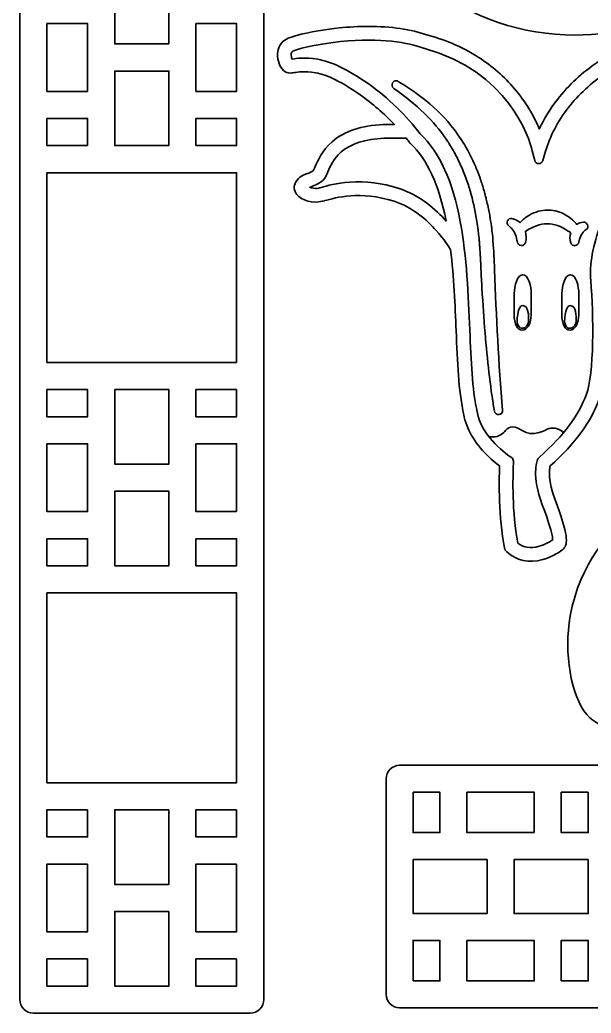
# Model space of a CAD drawing. Header units: millimetres. Extents: x 171 to 478, y -636 to -164.
# Drawn here: x 171.4 to 308.5, y -636.2 to -397.9 of the extents above; entities that cross this region are included whole.
import ezdxf

# ---------------------------------------------------------------- set-up
doc = ezdxf.new("R2010")
doc.units = ezdxf.units.MM
doc.header["$MEASUREMENT"] = 0
doc.layers.add('Calque 1', color=7, linetype='Continuous', lineweight=0)

msp = doc.modelspace()

# ---------------------------------------------------------------- linework, layer by layer
at = {"layer": 'Calque 1', "color": 18, "lineweight": 35, "true_color": 0x000000}
for points, knots in [([(229.89, -330.53), (229.89, -330.55), (229.89, -330.56), (229.89, -330.57), (229.89, -330.58), (229.89, -330.59), (229.89, -330.59), (229.89, -330.59), (229.89, -431.33), (229.89, -431.33), (229.89, -431.33), (229.89, -431.33), (229.89, -431.33), (229.89, -431.33), (229.89, -532.12), (229.89, -532.12), (229.89, -532.14), (229.89, -532.15), (229.89, -532.16), (229.89, -532.17), (229.89, -532.18), (229.89, -532.18), (229.89, -532.18), (229.89, -632.92), (229.89, -632.92), (229.89, -634.72), (228.43, -636.17), (226.64, -636.17), (226.64, -636.17), (174.61, -636.17), (174.61, -636.17), (172.82, -636.17), (171.36, -634.71), (171.36, -632.92), (171.36, -632.92), (171.36, -626.42), (171.36, -626.42), (171.36, -626.42), (171.36, -577.64), (171.36, -577.64), (171.36, -577.64), (171.36, -571.14), (171.36, -571.14), (171.36, -571.14), (171.36, -571.14), (171.36, -571.14), (171.36, -571.14), (171.36, -545.13), (171.36, -545.13), (171.36, -545.13), (171.36, -545.13), (171.36, -545.13), (171.36, -545.13), (171.36, -538.63), (171.36, -538.63), (171.36, -538.63), (171.36, -538.63), (171.36, -538.63), (171.36, -538.63), (171.36, -531.7), (171.36, -531.7), (171.36, -531.69), (171.36, -531.69), (171.36, -531.68), (171.36, -531.68), (171.36, -525.62), (171.36, -525.62), (171.36, -525.62), (171.36, -476.85), (171.36, -476.85), (171.36, -476.85), (171.36, -470.35), (171.36, -470.35), (171.36, -470.35), (171.36, -470.35), (171.36, -470.35), (171.36, -470.35), (171.36, -444.34), (171.36, -444.34), (171.36, -444.34), (171.36, -444.34), (171.36, -444.34), (171.36, -444.34), (171.36, -437.83), (171.36, -437.83), (171.36, -437.83), (171.36, -437.83), (171.36, -437.83), (171.36, -437.83), (171.36, -431.33), (171.36, -431.33), (171.36, -431.33), (171.36, -431.33), (171.36, -431.33), (171.36, -431.33), (171.36, -424.83), (171.36, -424.83), (171.36, -424.83), (171.36, -382.55), (171.36, -382.55), (171.36, -382.55), (171.36, -382.55), (171.36, -382.55), (171.36, -382.55), (171.36, -382.55), (171.36, -382.55), (171.36, -382.55), (171.36, -376.05), (171.36, -376.05), (171.36, -376.05), (171.36, -369.55), (171.36, -369.55), (171.36, -369.55), (171.36, -369.55), (171.36, -369.55), (171.36, -369.55), (171.36, -343.54), (171.36, -343.54), (171.36, -343.54), (171.36, -343.54), (171.36, -343.54), (171.36, -343.54), (171.36, -337.04), (171.36, -337.04), (171.36, -337.04), (171.36, -337.04), (171.36, -337.04), (171.36, -337.04), (171.36, -330.11), (171.36, -330.11), (171.36, -330.1), (171.36, -330.1), (171.36, -330.09), (171.36, -330.09), (171.36, -324.03), (171.36, -324.03), (171.36, -324.03), (171.36, -275.26), (171.36, -275.26), (171.36, -275.26), (171.36, -268.76), (171.36, -268.76), (171.36, -268.76), (171.36, -268.76), (171.36, -268.76), (171.36, -268.76), (171.36, -242.75), (171.36, -242.75), (171.36, -242.75), (171.36, -242.75), (171.36, -242.75), (171.36, -242.75), (171.36, -236.24), (171.36, -236.24), (171.36, -236.24), (171.36, -236.24), (171.36, -236.24), (171.36, -236.24), (171.36, -229.76), (171.36, -229.76), (171.36, -229.75), (171.36, -229.75), (171.36, -229.74), (171.36, -229.74), (171.36, -223.24), (171.36, -223.24), (171.36, -223.24), (171.36, -177.71), (171.36, -177.71), (171.36, -177.71), (177.87, -177.71), (177.87, -177.71), (177.87, -177.71), (177.87, -177.71), (177.87, -177.71), (177.87, -177.71), (223.38, -177.71), (223.38, -177.71), (223.38, -177.71), (223.38, -177.71), (223.38, -177.71), (223.38, -177.71), (229.89, -177.71), (229.89, -177.71), (229.89, -177.71), (229.89, -180.94), (229.89, -180.94), (229.89, -180.95), (229.89, -180.96), (229.89, -180.96), (229.89, -180.96), (229.89, -330.53), (229.89, -330.53)], [0, 0, 0, 0, 1, 1, 1, 2, 2, 2, 3, 3, 3, 4, 4, 4, 5, 5, 5, 6, 6, 6, 7, 7, 7, 8, 8, 8, 9, 9, 9, 10, 10, 10, 11, 11, 11, 12, 12, 12, 13, 13, 13, 14, 14, 14, 15, 15, 15, 16, 16, 16, 17, 17, 17, 18, 18, 18, 19, 19, 19, 20, 20, 20, 21, 21, 21, 22, 22, 22, 23, 23, 23, 24, 24, 24, 25, 25, 25, 26, 26, 26, 27, 27, 27, 28, 28, 28, 29, 29, 29, 30, 30, 30, 31, 31, 31, 32, 32, 32, 33, 33, 33, 34, 34, 34, 35, 35, 35, 36, 36, 36, 37, 37, 37, 38, 38, 38, 39, 39, 39, 40, 40, 40, 41, 41, 41, 42, 42, 42, 43, 43, 43, 44, 44, 44, 45, 45, 45, 46, 46, 46, 47, 47, 47, 48, 48, 48, 49, 49, 49, 50, 50, 50, 51, 51, 51, 52, 52, 52, 53, 53, 53, 54, 54, 54, 55, 55, 55, 56, 56, 56, 57, 57, 57, 58, 58, 58, 59, 59, 59, 60, 60, 60, 61, 61, 61, 62, 62, 62, 63, 63, 63, 64, 64, 64, 64]), ([(365.79, -347.1), (370.8, -347.1), (374.87, -351.17), (374.87, -356.18), (374.87, -363.69), (368.76, -369.8), (361.25, -369.8), (361.25, -369.8), (356.21, -369.8), (356.21, -369.8), (345.81, -389.42), (326.15, -401.57), (304.51, -401.57), (291.86, -401.57), (279.86, -397.46), (269.71, -389.74), (268.48, -390.04), (267.22, -390.22), (265.93, -390.22), (254.67, -390.22), (245.5, -378.01), (245.5, -362.99), (245.5, -360.67), (245.73, -358.39), (246.16, -356.18), (246.16, -356.18), (243.23, -356.18), (243.23, -356.18), (238.23, -356.18), (234.16, -352.11), (234.16, -347.1), (234.16, -340.24), (239.26, -334.57), (245.86, -333.63), (249.08, -302.85), (274.48, -279.01), (304.51, -279.01), (337.05, -279.01), (363.52, -306.5), (363.52, -340.29), (363.52, -342.57), (363.36, -344.84), (363.12, -347.1), (363.12, -347.1), (365.79, -347.1), (365.79, -347.1), (365.79, -347.1), (365.79, -347.1), (365.79, -347.1)], [0, 0, 0, 0, 1, 1, 1, 2, 2, 2, 3, 3, 3, 4, 4, 4, 5, 5, 5, 6, 6, 6, 7, 7, 7, 8, 8, 8, 9, 9, 9, 10, 10, 10, 11, 11, 11, 12, 12, 12, 13, 13, 13, 14, 14, 14, 15, 15, 15, 16, 16, 16, 16]), ([(207.13, -403.69), (207.13, -403.69), (207.13, -385.81), (207.13, -385.81), (207.13, -385.81), (194.12, -385.81), (194.12, -385.81), (194.12, -385.81), (194.12, -403.69), (194.12, -403.69), (194.12, -403.69), (207.13, -403.69), (207.13, -403.69)], [0, 0, 0, 0, 1, 1, 1, 2, 2, 2, 3, 3, 3, 4, 4, 4, 4]), ([(187.62, -415.07), (187.62, -415.07), (187.62, -398.82), (187.62, -398.82), (187.62, -398.82), (177.87, -398.82), (177.87, -398.82), (177.87, -398.82), (177.87, -415.07), (177.87, -415.07), (177.87, -415.07), (187.62, -415.07), (187.62, -415.07)], [0, 0, 0, 0, 1, 1, 1, 2, 2, 2, 3, 3, 3, 4, 4, 4, 4]), ([(223.38, -415.07), (223.38, -415.07), (223.38, -398.82), (223.38, -398.82), (223.38, -398.82), (213.63, -398.82), (213.63, -398.82), (213.63, -398.82), (213.63, -415.07), (213.63, -415.07), (213.63, -415.07), (223.38, -415.07), (223.38, -415.07)], [0, 0, 0, 0, 1, 1, 1, 2, 2, 2, 3, 3, 3, 4, 4, 4, 4]), ([(233.25, -405.49), (233.46, -404.3), (234.09, -403.33), (235.08, -402.69), (236.41, -401.82), (241.72, -400.5), (247.99, -399.86), (250.38, -399.62), (252.74, -399.49), (255, -399.49), (260.43, -399.49), (265.22, -400.19), (269.25, -401.57), (273.99, -402.86), (278.3, -404.8), (282.07, -407.31), (285.28, -409.46), (288.12, -412.04), (290.53, -414.99), (293.21, -418.28), (294.93, -421.5), (296.02, -424.1), (297.17, -421.63), (298.62, -419.25), (300.37, -417), (303.07, -413.53), (306.36, -410.51), (310.14, -408.01), (316.96, -403.51), (324.73, -401.13), (332.62, -401.13), (333.85, -401.13), (335.1, -401.19), (336.32, -401.31), (340.27, -401.32), (344.49, -401.89), (347.89, -402.87), (352.12, -404.1), (354.17, -405.64), (354.17, -407.59), (354.17, -408.13), (354.23, -408.62), (354.29, -409.09), (354.42, -410.1), (354.55, -411.14), (353.8, -411.99), (353.33, -412.52), (352.65, -412.79), (351.8, -412.79), (349.11, -412.79), (335.01, -413.77), (320.88, -433.21), (317.72, -438.91), (315.44, -443.68), (313.94, -447.79), (312.11, -452.77), (311.36, -456.82), (311.64, -460.19), (312.02, -464.79), (312.19, -470.4), (312.1, -475.2), (312.02, -479.65), (311.66, -485.64), (310.41, -488.91), (308.2, -494.69), (304.87, -499.22), (298.58, -505.01), (298.4, -505.82), (298.07, -508.47), (299.81, -513.04), (302.99, -521.42), (302.97, -523.64), (301.82, -524.79), (301.3, -525.31), (299.32, -526.68), (296.85, -527.37), (293.48, -528.3), (290.49, -527.65), (288.19, -525.49), (288.19, -525.49), (288.04, -525.35), (288.04, -525.35), (287.89, -525.21), (287.78, -525.02), (287.74, -524.81), (287.74, -524.81), (287.7, -524.61), (287.7, -524.61), (286.24, -517.14), (286.35, -508.71), (286.49, -504.93), (285.7, -504.34), (284.35, -503.26), (282.96, -501.79), (280.03, -498.71), (278.24, -495.33), (277.79, -492.01), (276.66, -487.03), (276.37, -479.96), (276.06, -472.49), (275.81, -466.42), (275.52, -459.56), (274.74, -453.11), (274.35, -452.44), (273.13, -450.51), (271.23, -448.39), (269.09, -445.98), (265.6, -442.83), (261.17, -441.43), (253.08, -438.88), (247.09, -440.57), (244.53, -441.29), (244.53, -441.29), (244.47, -441.31), (244.47, -441.31), (244.27, -441.36), (244.09, -441.41), (243.93, -441.45), (241.74, -442.03), (238.93, -441.28), (237.8, -439.8), (237.11, -438.9), (237.03, -437.78), (237.59, -436.8), (238.31, -435.54), (239.55, -435.07), (240.45, -434.74), (241.27, -434.43), (241.71, -434.25), (241.94, -433.81), (242.03, -433.66), (242.14, -433.39), (242.26, -433.1), (242.87, -431.66), (243.88, -429.27), (246.32, -427.15), (249.24, -424.61), (253.38, -423.23), (258.62, -423.05), (258.63, -423.05), (258.66, -423.05), (258.67, -423.05), (258.67, -423.05), (261.27, -423.05), (261.27, -423.05), (258.81, -420.45), (255.99, -418), (253.01, -415.89), (248.92, -412.99), (244.95, -411.02), (242.38, -410.63), (239.54, -410.2), (238.12, -410.44), (237.27, -410.58), (236.46, -410.71), (235.23, -410.91), (234.29, -409.69), (233.58, -408.76), (232.98, -407.1), (233.25, -405.49)], [0, 0, 0, 0, 1, 1, 1, 2, 2, 2, 3, 3, 3, 4, 4, 4, 5, 5, 5, 6, 6, 6, 7, 7, 7, 8, 8, 8, 9, 9, 9, 10, 10, 10, 11, 11, 11, 12, 12, 12, 13, 13, 13, 14, 14, 14, 15, 15, 15, 16, 16, 16, 17, 17, 17, 18, 18, 18, 19, 19, 19, 20, 20, 20, 21, 21, 21, 22, 22, 22, 23, 23, 23, 24, 24, 24, 25, 25, 25, 26, 26, 26, 27, 27, 27, 28, 28, 28, 29, 29, 29, 30, 30, 30, 31, 31, 31, 32, 32, 32, 33, 33, 33, 34, 34, 34, 35, 35, 35, 36, 36, 36, 37, 37, 37, 38, 38, 38, 39, 39, 39, 40, 40, 40, 41, 41, 41, 42, 42, 42, 43, 43, 43, 44, 44, 44, 45, 45, 45, 46, 46, 46, 47, 47, 47, 48, 48, 48, 49, 49, 49, 50, 50, 50, 51, 51, 51, 52, 52, 52, 53, 53, 53, 53]), ([(268.27, -404.71), (264.56, -403.44), (258.12, -402.14), (248.33, -403.13), (241.88, -403.79), (237.41, -405.11), (236.88, -405.44), (236.66, -405.58), (236.55, -405.77), (236.5, -406.04), (236.5, -406.04), (236.5, -406.04), (236.5, -406.04), (236.43, -406.47), (236.54, -406.97), (236.7, -407.33), (236.71, -407.33), (236.72, -407.33), (236.74, -407.33), (237.78, -407.16), (239.51, -406.87), (242.88, -407.38), (245.97, -407.85), (250.36, -409.97), (254.92, -413.2), (259.77, -416.65), (264.22, -420.94), (267.45, -425.28), (272.09, -429.68), (275.23, -436.57), (277.05, -446.34), (278.61, -454.72), (279, -464.08), (279.35, -472.33), (279.65, -479.71), (279.94, -486.66), (281.02, -491.35), (281.02, -491.37), (281.02, -491.38), (281.03, -491.4), (281.03, -491.4), (281.04, -491.46), (281.04, -491.46), (281.04, -491.48), (281.04, -491.49), (281.04, -491.51), (281.28, -493.35), (282.22, -496.23), (285.32, -499.5), (287.22, -501.5), (289.05, -502.71), (289.07, -502.72), (289.07, -502.72), (289.36, -502.91), (289.36, -502.91), (289.65, -503.09), (289.82, -503.41), (289.82, -503.75), (289.82, -503.75), (289.82, -504.1), (289.82, -504.1), (289.82, -504.14), (289.82, -504.19), (289.81, -504.39), (289.66, -507.66), (289.46, -515.99), (290.83, -523.42), (292.21, -524.52), (293.9, -524.77), (295.97, -524.2), (297.51, -523.77), (298.73, -523.01), (299.24, -522.65), (299.23, -522.38), (299.18, -521.84), (298.93, -520.85), (298.54, -519.27), (297.8, -517.03), (296.73, -514.21), (294.11, -507.29), (295.46, -503.82), (295.62, -503.44), (295.62, -503.44), (295.67, -503.32), (295.67, -503.32), (295.73, -503.19), (295.81, -503.07), (295.92, -502.98), (295.92, -502.98), (296.02, -502.88), (296.02, -502.88), (302.12, -497.33), (305.29, -493.08), (307.33, -487.74), (309.2, -482.85), (309.06, -468.85), (308.36, -460.46), (308.04, -456.61), (308.85, -452.1), (310.85, -446.66), (312.42, -442.37), (314.78, -437.41), (318.05, -431.52), (318.05, -431.52), (318.07, -431.49), (318.07, -431.49), (318.09, -431.45), (318.11, -431.42), (318.14, -431.39), (318.14, -431.39), (318.16, -431.35), (318.16, -431.35), (321.74, -426.41), (325.64, -422.2), (329.73, -418.84), (333.07, -416.1), (336.57, -413.9), (340.13, -412.32), (345.1, -410.11), (349.03, -409.61), (351.03, -409.51), (351.03, -409.51), (351.03, -409.51), (351.03, -409.51), (350.97, -409.06), (350.9, -408.47), (350.88, -407.8), (350.66, -407.58), (349.76, -406.84), (346.98, -406.04), (343.83, -405.12), (339.92, -404.6), (336.23, -404.6), (336.22, -404.6), (336.2, -404.6), (336.18, -404.6), (336.18, -404.6), (336.12, -404.6), (336.12, -404.6), (336.1, -404.59), (336.09, -404.59), (336.07, -404.59), (327.79, -403.76), (319.23, -405.95), (311.96, -410.76), (308.47, -413.06), (305.45, -415.84), (302.97, -419.02), (300.45, -422.26), (298.62, -425.76), (297.51, -429.43), (297.51, -429.43), (296.84, -431.69), (296.84, -431.69), (296.71, -432.12), (296.32, -432.41), (295.88, -432.41), (295.87, -432.41), (295.86, -432.41), (295.85, -432.41), (295.4, -432.4), (295.02, -432.08), (294.91, -431.65), (294.91, -431.65), (294.34, -429.36), (294.34, -429.36), (293.56, -426.22), (288.66, -410.27), (268.34, -404.73), (268.34, -404.73), (268.27, -404.71), (268.27, -404.71)], [0, 0, 0, 0, 1, 1, 1, 2, 2, 2, 3, 3, 3, 4, 4, 4, 5, 5, 5, 6, 6, 6, 7, 7, 7, 8, 8, 8, 9, 9, 9, 10, 10, 10, 11, 11, 11, 12, 12, 12, 13, 13, 13, 14, 14, 14, 15, 15, 15, 16, 16, 16, 17, 17, 17, 18, 18, 18, 19, 19, 19, 20, 20, 20, 21, 21, 21, 22, 22, 22, 23, 23, 23, 24, 24, 24, 25, 25, 25, 26, 26, 26, 27, 27, 27, 28, 28, 28, 29, 29, 29, 30, 30, 30, 31, 31, 31, 32, 32, 32, 33, 33, 33, 34, 34, 34, 35, 35, 35, 36, 36, 36, 37, 37, 37, 38, 38, 38, 39, 39, 39, 40, 40, 40, 41, 41, 41, 42, 42, 42, 43, 43, 43, 44, 44, 44, 45, 45, 45, 46, 46, 46, 47, 47, 47, 48, 48, 48, 49, 49, 49, 50, 50, 50, 51, 51, 51, 52, 52, 52, 53, 53, 53, 54, 54, 54, 55, 55, 55, 56, 56, 56, 57, 57, 57, 57]), ([(207.13, -428.07), (207.13, -428.07), (207.13, -410.2), (207.13, -410.2), (207.13, -410.2), (194.12, -410.2), (194.12, -410.2), (194.12, -410.2), (194.12, -428.07), (194.12, -428.07), (194.12, -428.07), (207.13, -428.07), (207.13, -428.07)], [0, 0, 0, 0, 1, 1, 1, 2, 2, 2, 3, 3, 3, 4, 4, 4, 4]), ([(261.09, -414.37), (266.67, -418.29), (270.78, -422.28), (273.68, -426.56), (273.68, -426.56), (274.01, -427.05), (274.01, -427.05), (274.15, -427.27), (274.3, -427.5), (274.39, -427.64), (274.39, -427.64), (274.65, -428.07), (274.65, -428.07), (274.81, -428.32), (274.98, -428.6), (275.06, -428.73), (275.06, -428.73), (275.19, -428.96), (275.19, -428.96), (275.47, -429.44), (275.75, -429.94), (276.01, -430.44), (276.34, -431.05), (276.81, -432.04), (277.15, -432.75), (278.9, -436.67), (280.18, -441.06), (280.96, -445.83), (281.06, -446.38), (281.16, -447.14), (281.25, -447.81), (281.25, -447.81), (281.33, -448.38), (281.33, -448.38), (281.37, -448.67), (281.43, -449.26), (281.49, -449.75), (281.49, -449.75), (281.56, -450.35), (281.56, -450.35), (281.59, -450.72), (281.62, -451.1), (281.66, -451.49), (281.68, -451.77), (281.7, -452.06), (281.73, -452.31), (281.85, -454.04), (281.94, -455.92), (282.02, -457.74), (282.1, -459.27), (282.17, -460.85), (282.26, -462.32), (282.71, -469.91), (283.25, -476.49), (283.93, -482.42), (284.28, -485.43), (284.68, -488.65), (285.25, -491.78), (285.34, -492.31), (285.84, -492.67), (286.36, -492.59), (286.9, -492.52), (287.27, -492.04), (287.22, -491.51), (286.19, -480.41), (285.73, -468.98), (285.28, -457.92), (285.28, -457.92), (285.23, -456.82), (285.23, -456.82), (285.16, -454.76), (285.05, -452.34), (284.83, -450.02), (284.83, -450.02), (284.75, -449.29), (284.75, -449.29), (284.69, -448.81), (284.63, -448.27), (284.6, -447.98), (284.51, -447.35), (284.36, -446.25), (284.25, -445.59), (284.2, -445.33), (284.16, -445.07), (284.11, -444.8), (284.02, -444.28), (283.93, -443.74), (283.82, -443.23), (283.82, -443.23), (283.73, -442.84), (283.73, -442.84), (283.62, -442.3), (283.46, -441.56), (283.37, -441.22), (283.33, -441.05), (283.29, -440.88), (283.24, -440.7), (283.12, -440.19), (282.99, -439.66), (282.86, -439.24), (282.62, -438.36), (282.27, -437.27), (281.98, -436.4), (281.98, -436.4), (281.93, -436.24), (281.93, -436.24), (281.85, -436.01), (281.74, -435.72), (281.63, -435.43), (281.53, -435.15), (281.43, -434.88), (281.34, -434.62), (281.23, -434.33), (281.09, -434.01), (280.96, -433.7), (280.87, -433.47), (280.78, -433.25), (280.69, -433.02), (279.12, -429.4), (277.14, -426.11), (274.79, -423.23), (272.84, -420.84), (270.5, -418.58), (267.84, -416.52), (266.17, -415.23), (264.32, -413.98), (262.19, -412.69), (262.02, -412.6), (261.85, -412.55), (261.67, -412.55), (261.34, -412.55), (261.02, -412.71), (260.83, -413), (260.54, -413.45), (260.65, -414.06), (261.09, -414.37)], [0, 0, 0, 0, 1, 1, 1, 2, 2, 2, 3, 3, 3, 4, 4, 4, 5, 5, 5, 6, 6, 6, 7, 7, 7, 8, 8, 8, 9, 9, 9, 10, 10, 10, 11, 11, 11, 12, 12, 12, 13, 13, 13, 14, 14, 14, 15, 15, 15, 16, 16, 16, 17, 17, 17, 18, 18, 18, 19, 19, 19, 20, 20, 20, 21, 21, 21, 22, 22, 22, 23, 23, 23, 24, 24, 24, 25, 25, 25, 26, 26, 26, 27, 27, 27, 28, 28, 28, 29, 29, 29, 30, 30, 30, 31, 31, 31, 32, 32, 32, 33, 33, 33, 34, 34, 34, 35, 35, 35, 36, 36, 36, 37, 37, 37, 38, 38, 38, 39, 39, 39, 40, 40, 40, 41, 41, 41, 42, 42, 42, 43, 43, 43, 44, 44, 44, 45, 45, 45, 45]), ([(187.62, -428.07), (187.62, -428.07), (187.62, -421.58), (187.62, -421.58), (187.62, -421.58), (177.87, -421.58), (177.87, -421.58), (177.87, -421.58), (177.87, -428.07), (177.87, -428.07), (177.87, -428.07), (187.62, -428.07), (187.62, -428.07)], [0, 0, 0, 0, 1, 1, 1, 2, 2, 2, 3, 3, 3, 4, 4, 4, 4]), ([(213.63, -428.07), (213.63, -428.07), (223.38, -428.07), (223.38, -428.07), (223.38, -428.07), (223.38, -421.58), (223.38, -421.58), (223.38, -421.58), (213.63, -421.58), (213.63, -421.58), (213.63, -421.58), (213.63, -428.07), (213.63, -428.07)], [0, 0, 0, 0, 1, 1, 1, 2, 2, 2, 3, 3, 3, 4, 4, 4, 4]), ([(241.61, -437.82), (241.36, -437.91), (241.12, -438), (240.93, -438.09), (241.06, -438.14), (241.21, -438.19), (241.39, -438.23), (241.98, -438.38), (242.62, -438.39), (243.09, -438.27), (243.25, -438.23), (243.43, -438.18), (243.64, -438.12), (245.03, -437.73), (247.37, -437.07), (250.54, -436.85), (254.38, -436.59), (258.29, -437.07), (262.16, -438.29), (267.28, -439.9), (271.24, -443.45), (273.67, -446.17), (271.95, -437.46), (269.14, -431.37), (265.09, -427.58), (265.09, -427.58), (265.05, -427.54), (265.05, -427.54), (265.01, -427.5), (264.96, -427.45), (264.93, -427.4), (264.93, -427.4), (264.89, -427.36), (264.89, -427.36), (264.65, -427.02), (264.39, -426.68), (264.12, -426.34), (264.12, -426.34), (258.71, -426.34), (258.71, -426.34), (254.27, -426.5), (250.84, -427.6), (248.51, -429.6), (246.62, -431.23), (245.86, -433.04), (245.3, -434.37), (245.14, -434.75), (245, -435.07), (244.85, -435.35), (244.03, -436.91), (242.63, -437.43), (241.61, -437.82)], [0, 0, 0, 0, 1, 1, 1, 2, 2, 2, 3, 3, 3, 4, 4, 4, 5, 5, 5, 6, 6, 6, 7, 7, 7, 8, 8, 8, 9, 9, 9, 10, 10, 10, 11, 11, 11, 12, 12, 12, 13, 13, 13, 14, 14, 14, 15, 15, 15, 16, 16, 16, 17, 17, 17, 17]), ([(223.38, -480.1), (223.38, -480.1), (223.38, -434.58), (223.38, -434.58), (223.38, -434.58), (177.87, -434.58), (177.87, -434.58), (177.87, -434.58), (177.87, -480.1), (177.87, -480.1), (177.87, -480.1), (223.38, -480.1), (223.38, -480.1)], [0, 0, 0, 0, 1, 1, 1, 2, 2, 2, 3, 3, 3, 4, 4, 4, 4]), ([(288.67, -447.34), (289.02, -447.62), (289.29, -447.86), (289.5, -448.11), (289.51, -448.12), (289.51, -448.12), (289.51, -448.12), (290.19, -448.9), (290.5, -449.94), (290.76, -451.26), (290.85, -451.72), (291.24, -452.05), (291.7, -452.07), (292.16, -452.09), (292.58, -451.79), (292.71, -451.34), (292.95, -450.48), (292.94, -449.54), (292.68, -448.66), (296.35, -446.24), (299.46, -446.23), (302.97, -448.59), (303.17, -448.72), (303.36, -448.85), (303.55, -448.99), (303.3, -449.8), (303.32, -450.67), (303.62, -451.44), (303.77, -451.85), (304.19, -452.12), (304.63, -452.08), (305.08, -452.04), (305.44, -451.72), (305.53, -451.28), (305.75, -450.21), (306, -449.42), (306.55, -448.85), (306.74, -448.65), (306.99, -448.46), (307.27, -448.24), (307.63, -447.98), (307.76, -447.51), (307.61, -447.1), (307.46, -446.68), (307.06, -446.42), (306.61, -446.45), (306.04, -446.48), (305.49, -446.67), (305.02, -446.98), (304.91, -446.86), (304.8, -446.73), (304.68, -446.6), (302.86, -444.6), (300.42, -443.55), (297.98, -443.55), (296.5, -443.55), (295.01, -443.94), (293.66, -444.74), (292.79, -445.26), (292.03, -445.87), (291.4, -446.55), (291.1, -446.27), (290.76, -446.05), (290.4, -445.87), (290.11, -445.74), (289.8, -445.64), (289.46, -445.58), (289.01, -445.5), (288.57, -445.73), (288.38, -446.15), (288.19, -446.57), (288.31, -447.06), (288.67, -447.34)], [0, 0, 0, 0, 1, 1, 1, 2, 2, 2, 3, 3, 3, 4, 4, 4, 5, 5, 5, 6, 6, 6, 7, 7, 7, 8, 8, 8, 9, 9, 9, 10, 10, 10, 11, 11, 11, 12, 12, 12, 13, 13, 13, 14, 14, 14, 15, 15, 15, 16, 16, 16, 17, 17, 17, 18, 18, 18, 19, 19, 19, 20, 20, 20, 21, 21, 21, 22, 22, 22, 23, 23, 23, 24, 24, 24, 24]), ([(289.99, -468.58), (289.99, -468.58), (289.99, -463.55), (289.99, -463.55), (290.13, -461.69), (290.66, -459.22), (292.02, -459.08), (293.38, -458.94), (294.14, -462.05), (294.05, -463.55), (294.05, -463.55), (294.05, -468.77), (294.05, -468.77), (294.06, -469.55), (293.86, -470.6), (293.43, -471.36), (293.1, -471.92), (292.58, -472.35), (291.96, -472.35), (291.31, -472.35), (290.88, -471.96), (290.55, -471.36), (290.17, -470.68), (289.99, -469.69), (289.99, -468.58)], [0, 0, 0, 0, 1, 1, 1, 2, 2, 2, 3, 3, 3, 4, 4, 4, 5, 5, 5, 6, 6, 6, 7, 7, 7, 8, 8, 8, 8]), ([(301.42, -468.58), (301.42, -468.58), (301.42, -463.55), (301.42, -463.55), (301.56, -461.69), (302.09, -459.22), (303.45, -459.08), (304.81, -458.94), (305.56, -462.05), (305.48, -463.55), (305.48, -463.55), (305.48, -468.77), (305.48, -468.77), (305.48, -469.55), (305.29, -470.6), (304.85, -471.36), (304.53, -471.92), (304, -472.35), (303.39, -472.35), (302.73, -472.35), (302.31, -471.96), (301.97, -471.36), (301.6, -470.68), (301.42, -469.69), (301.42, -468.58)], [0, 0, 0, 0, 1, 1, 1, 2, 2, 2, 3, 3, 3, 4, 4, 4, 5, 5, 5, 6, 6, 6, 7, 7, 7, 8, 8, 8, 8]), ([(290.68, -470.34), (290.67, -470.62), (290.84, -471.08), (290.99, -471.32), (291.22, -471.69), (291.46, -471.91), (291.96, -471.91), (292.27, -471.91), (292.54, -471.79), (292.77, -471.59), (293.15, -471.27), (293.37, -470.79), (293.4, -470.3), (293.49, -468.89), (293.49, -466.46), (292.03, -466.46), (291.3, -466.46), (290.81, -467.58), (290.68, -470.34)], [0, 0, 0, 0, 1, 1, 1, 2, 2, 2, 3, 3, 3, 4, 4, 4, 5, 5, 5, 6, 6, 6, 6]), ([(302.1, -470.34), (302.09, -470.62), (302.26, -471.08), (302.41, -471.32), (302.64, -471.69), (302.88, -471.91), (303.39, -471.91), (303.69, -471.91), (303.96, -471.79), (304.19, -471.59), (304.58, -471.27), (304.79, -470.79), (304.83, -470.3), (304.91, -468.89), (304.91, -466.46), (303.45, -466.46), (302.72, -466.46), (302.24, -467.58), (302.1, -470.34)], [0, 0, 0, 0, 1, 1, 1, 2, 2, 2, 3, 3, 3, 4, 4, 4, 5, 5, 5, 6, 6, 6, 6]), ([(177.87, -486.6), (177.87, -486.6), (177.87, -493.11), (177.87, -493.11), (177.87, -493.11), (187.62, -493.11), (187.62, -493.11), (187.62, -493.11), (187.62, -486.6), (187.62, -486.6), (187.62, -486.6), (177.87, -486.6), (177.87, -486.6)], [0, 0, 0, 0, 1, 1, 1, 2, 2, 2, 3, 3, 3, 4, 4, 4, 4]), ([(194.12, -486.6), (194.12, -486.6), (194.12, -504.49), (194.12, -504.49), (194.12, -504.49), (207.13, -504.49), (207.13, -504.49), (207.13, -504.49), (207.13, -486.6), (207.13, -486.6), (207.13, -486.6), (194.12, -486.6), (194.12, -486.6)], [0, 0, 0, 0, 1, 1, 1, 2, 2, 2, 3, 3, 3, 4, 4, 4, 4]), ([(223.38, -486.6), (223.38, -486.6), (213.63, -486.6), (213.63, -486.6), (213.63, -486.6), (213.63, -493.11), (213.63, -493.11), (213.63, -493.11), (223.38, -493.11), (223.38, -493.11), (223.38, -493.11), (223.38, -486.6), (223.38, -486.6)], [0, 0, 0, 0, 1, 1, 1, 2, 2, 2, 3, 3, 3, 4, 4, 4, 4]), ([(283.96, -497.93), (283.96, -497.93), (284.31, -497.92), (284.79, -497.95), (286.48, -498.07), (287.55, -496.88), (287.92, -496.44), (288.3, -496), (289.37, -494.69), (291.88, -496.44), (294.38, -498.2), (297.4, -496.26), (298.4, -495.94), (299.4, -495.63), (301.37, -496.05), (301.77, -497.02)], [0, 0, 0, 0, 1, 1, 1, 2, 2, 2, 3, 3, 3, 4, 4, 4, 5, 5, 5, 5]), ([(177.87, -499.61), (177.87, -499.61), (177.87, -515.87), (177.87, -515.87), (177.87, -515.87), (187.62, -515.87), (187.62, -515.87), (187.62, -515.87), (187.62, -499.61), (187.62, -499.61), (187.62, -499.61), (177.87, -499.61), (177.87, -499.61)], [0, 0, 0, 0, 1, 1, 1, 2, 2, 2, 3, 3, 3, 4, 4, 4, 4]), ([(223.38, -515.87), (223.38, -515.87), (223.38, -499.61), (223.38, -499.61), (223.38, -499.61), (213.63, -499.61), (213.63, -499.61), (213.63, -499.61), (213.63, -515.87), (213.63, -515.87), (213.63, -515.87), (223.38, -515.87), (223.38, -515.87)], [0, 0, 0, 0, 1, 1, 1, 2, 2, 2, 3, 3, 3, 4, 4, 4, 4]), ([(411.18, -576.72), (412.97, -576.72), (414.41, -578.17), (414.41, -579.95), (414.41, -579.95), (414.41, -631.67), (414.41, -631.67), (414.41, -633.45), (412.97, -634.9), (411.18, -634.9), (411.18, -634.9), (262.5, -634.9), (262.5, -634.9), (260.71, -634.9), (259.27, -633.45), (259.27, -631.67), (259.27, -631.67), (259.27, -579.95), (259.27, -579.95), (259.27, -578.17), (260.71, -576.72), (262.5, -576.72), (262.5, -576.72), (317.45, -576.72), (317.45, -576.72), (317.45, -576.72), (317.45, -566.66), (317.45, -566.66), (315.91, -567.02), (314.33, -567.28), (312.67, -567.28), (311.33, -567.28), (309.33, -566.81), (307.44, -564.55), (303.59, -559.96), (301.87, -549.79), (303.45, -540.91), (303.45, -540.9), (303.45, -540.9), (303.46, -540.89), (305.71, -528.19), (312.95, -520.44), (318.63, -516.17), (325.34, -511.12), (332.61, -508.85), (336.83, -508.84), (341.07, -508.85), (348.33, -511.13), (355.04, -516.17), (360.72, -520.44), (367.96, -528.19), (370.22, -540.89), (371.8, -549.78), (370.09, -559.95), (366.24, -564.55), (364.35, -566.81), (362.34, -567.28), (361, -567.28), (359.4, -567.28), (357.81, -567.04), (356.23, -566.69), (356.23, -566.69), (356.23, -576.72), (356.23, -576.72), (356.23, -576.72), (411.18, -576.72), (411.18, -576.72), (411.18, -576.72), (411.18, -576.72), (411.18, -576.72)], [0, 0, 0, 0, 1, 1, 1, 2, 2, 2, 3, 3, 3, 4, 4, 4, 5, 5, 5, 6, 6, 6, 7, 7, 7, 8, 8, 8, 9, 9, 9, 10, 10, 10, 11, 11, 11, 12, 12, 12, 13, 13, 13, 14, 14, 14, 15, 15, 15, 16, 16, 16, 17, 17, 17, 18, 18, 18, 19, 19, 19, 20, 20, 20, 21, 21, 21, 22, 22, 22, 23, 23, 23, 23]), ([(194.12, -528.87), (194.12, -528.87), (207.13, -528.87), (207.13, -528.87), (207.13, -528.87), (207.13, -528.87), (207.13, -528.87), (207.13, -528.87), (207.13, -510.99), (207.13, -510.99), (207.13, -510.99), (194.12, -510.99), (194.12, -510.99), (194.12, -510.99), (194.12, -528.87), (194.12, -528.87)], [0, 0, 0, 0, 1, 1, 1, 2, 2, 2, 3, 3, 3, 4, 4, 4, 5, 5, 5, 5]), ([(177.87, -522.37), (177.87, -522.37), (177.87, -528.87), (177.87, -528.87), (177.87, -528.87), (187.62, -528.87), (187.62, -528.87), (187.62, -528.87), (187.62, -522.37), (187.62, -522.37), (187.62, -522.37), (177.87, -522.37), (177.87, -522.37)], [0, 0, 0, 0, 1, 1, 1, 2, 2, 2, 3, 3, 3, 4, 4, 4, 4]), ([(213.63, -522.37), (213.63, -522.37), (213.63, -528.87), (213.63, -528.87), (213.63, -528.87), (223.38, -528.87), (223.38, -528.87), (223.38, -528.87), (223.38, -522.37), (223.38, -522.37), (223.38, -522.37), (213.63, -522.37), (213.63, -522.37)], [0, 0, 0, 0, 1, 1, 1, 2, 2, 2, 3, 3, 3, 4, 4, 4, 4]), ([(177.87, -535.38), (177.87, -535.38), (177.87, -580.9), (177.87, -580.9), (177.87, -580.9), (223.38, -580.9), (223.38, -580.9), (223.38, -580.9), (223.38, -535.38), (223.38, -535.38), (223.38, -535.38), (177.87, -535.38), (177.87, -535.38)], [0, 0, 0, 0, 1, 1, 1, 2, 2, 2, 3, 3, 3, 4, 4, 4, 4]), ([(265.73, -583.19), (265.73, -583.19), (265.73, -592.88), (265.73, -592.88), (265.73, -592.88), (272.19, -592.88), (272.19, -592.88), (272.19, -592.88), (272.19, -583.19), (272.19, -583.19), (272.19, -583.19), (265.73, -583.19), (265.73, -583.19)], [0, 0, 0, 0, 1, 1, 1, 2, 2, 2, 3, 3, 3, 4, 4, 4, 4]), ([(294.82, -592.88), (294.82, -592.88), (294.82, -583.19), (294.82, -583.19), (294.82, -583.19), (278.66, -583.19), (278.66, -583.19), (278.66, -583.19), (278.66, -592.88), (278.66, -592.88), (278.66, -592.88), (294.82, -592.88), (294.82, -592.88)], [0, 0, 0, 0, 1, 1, 1, 2, 2, 2, 3, 3, 3, 4, 4, 4, 4]), ([(307.75, -583.19), (307.75, -583.19), (301.28, -583.19), (301.28, -583.19), (301.28, -583.19), (301.28, -592.88), (301.28, -592.88), (301.28, -592.88), (307.75, -592.88), (307.75, -592.88), (307.75, -592.88), (307.75, -583.19), (307.75, -583.19)], [0, 0, 0, 0, 1, 1, 1, 2, 2, 2, 3, 3, 3, 4, 4, 4, 4]), ([(187.62, -587.4), (187.62, -587.4), (177.87, -587.4), (177.87, -587.4), (177.87, -587.4), (177.87, -593.91), (177.87, -593.91), (177.87, -593.91), (187.62, -593.91), (187.62, -593.91), (187.62, -593.91), (187.62, -587.4), (187.62, -587.4)], [0, 0, 0, 0, 1, 1, 1, 2, 2, 2, 3, 3, 3, 4, 4, 4, 4]), ([(207.13, -587.4), (207.13, -587.4), (194.12, -587.4), (194.12, -587.4), (194.12, -587.4), (194.12, -605.29), (194.12, -605.29), (194.12, -605.29), (207.13, -605.29), (207.13, -605.29), (207.13, -605.29), (207.13, -587.4), (207.13, -587.4)], [0, 0, 0, 0, 1, 1, 1, 2, 2, 2, 3, 3, 3, 4, 4, 4, 4]), ([(223.38, -587.4), (223.38, -587.4), (213.63, -587.4), (213.63, -587.4), (213.63, -587.4), (213.63, -593.91), (213.63, -593.91), (213.63, -593.91), (223.38, -593.91), (223.38, -593.91), (223.38, -593.91), (223.38, -587.4), (223.38, -587.4)], [0, 0, 0, 0, 1, 1, 1, 2, 2, 2, 3, 3, 3, 4, 4, 4, 4]), ([(265.73, -599.34), (265.73, -599.34), (265.73, -612.28), (265.73, -612.28), (265.73, -612.28), (283.5, -612.28), (283.5, -612.28), (283.5, -612.28), (283.5, -599.34), (283.5, -599.34), (283.5, -599.34), (265.73, -599.34), (265.73, -599.34)], [0, 0, 0, 0, 1, 1, 1, 2, 2, 2, 3, 3, 3, 4, 4, 4, 4]), ([(307.75, -599.34), (307.75, -599.34), (289.97, -599.34), (289.97, -599.34), (289.97, -599.34), (289.97, -612.28), (289.97, -612.28), (289.97, -612.28), (307.75, -612.28), (307.75, -612.28), (307.75, -612.28), (307.75, -599.34), (307.75, -599.34)], [0, 0, 0, 0, 1, 1, 1, 2, 2, 2, 3, 3, 3, 4, 4, 4, 4]), ([(187.62, -600.41), (187.62, -600.41), (177.87, -600.41), (177.87, -600.41), (177.87, -600.41), (177.87, -616.66), (177.87, -616.66), (177.87, -616.66), (187.62, -616.66), (187.62, -616.66), (187.62, -616.66), (187.62, -600.41), (187.62, -600.41)], [0, 0, 0, 0, 1, 1, 1, 2, 2, 2, 3, 3, 3, 4, 4, 4, 4]), ([(223.38, -600.41), (223.38, -600.41), (213.63, -600.41), (213.63, -600.41), (213.63, -600.41), (213.63, -616.66), (213.63, -616.66), (213.63, -616.66), (223.38, -616.66), (223.38, -616.66), (223.38, -616.66), (223.38, -600.41), (223.38, -600.41)], [0, 0, 0, 0, 1, 1, 1, 2, 2, 2, 3, 3, 3, 4, 4, 4, 4]), ([(207.13, -611.79), (207.13, -611.79), (194.12, -611.79), (194.12, -611.79), (194.12, -611.79), (194.12, -629.67), (194.12, -629.67), (194.12, -629.67), (207.13, -629.67), (207.13, -629.67), (207.13, -629.67), (207.13, -611.79), (207.13, -611.79)], [0, 0, 0, 0, 1, 1, 1, 2, 2, 2, 3, 3, 3, 4, 4, 4, 4]), ([(265.73, -628.43), (265.73, -628.43), (272.19, -628.43), (272.19, -628.43), (272.19, -628.43), (272.19, -618.74), (272.19, -618.74), (272.19, -618.74), (265.73, -618.74), (265.73, -618.74), (265.73, -618.74), (265.73, -628.43), (265.73, -628.43)], [0, 0, 0, 0, 1, 1, 1, 2, 2, 2, 3, 3, 3, 4, 4, 4, 4]), ([(278.66, -618.74), (278.66, -618.74), (278.66, -628.43), (278.66, -628.43), (278.66, -628.43), (294.82, -628.43), (294.82, -628.43), (294.82, -628.43), (294.82, -618.74), (294.82, -618.74), (294.82, -618.74), (278.66, -618.74), (278.66, -618.74)], [0, 0, 0, 0, 1, 1, 1, 2, 2, 2, 3, 3, 3, 4, 4, 4, 4]), ([(301.28, -628.43), (301.28, -628.43), (307.75, -628.43), (307.75, -628.43), (307.75, -628.43), (307.75, -618.74), (307.75, -618.74), (307.75, -618.74), (301.28, -618.74), (301.28, -618.74), (301.28, -618.74), (301.28, -628.43), (301.28, -628.43)], [0, 0, 0, 0, 1, 1, 1, 2, 2, 2, 3, 3, 3, 4, 4, 4, 4]), ([(187.62, -623.17), (187.62, -623.17), (177.87, -623.17), (177.87, -623.17), (177.87, -623.17), (177.87, -629.67), (177.87, -629.67), (177.87, -629.67), (187.62, -629.67), (187.62, -629.67), (187.62, -629.67), (187.62, -623.17), (187.62, -623.17)], [0, 0, 0, 0, 1, 1, 1, 2, 2, 2, 3, 3, 3, 4, 4, 4, 4]), ([(223.38, -623.17), (223.38, -623.17), (213.63, -623.17), (213.63, -623.17), (213.63, -623.17), (213.63, -629.67), (213.63, -629.67), (213.63, -629.67), (223.38, -629.67), (223.38, -629.67), (223.38, -629.67), (223.38, -623.17), (223.38, -623.17)], [0, 0, 0, 0, 1, 1, 1, 2, 2, 2, 3, 3, 3, 4, 4, 4, 4])]:
    msp.add_open_spline(points, degree=3, knots=knots, dxfattribs=at)

doc.saveas('drawing.dxf')
